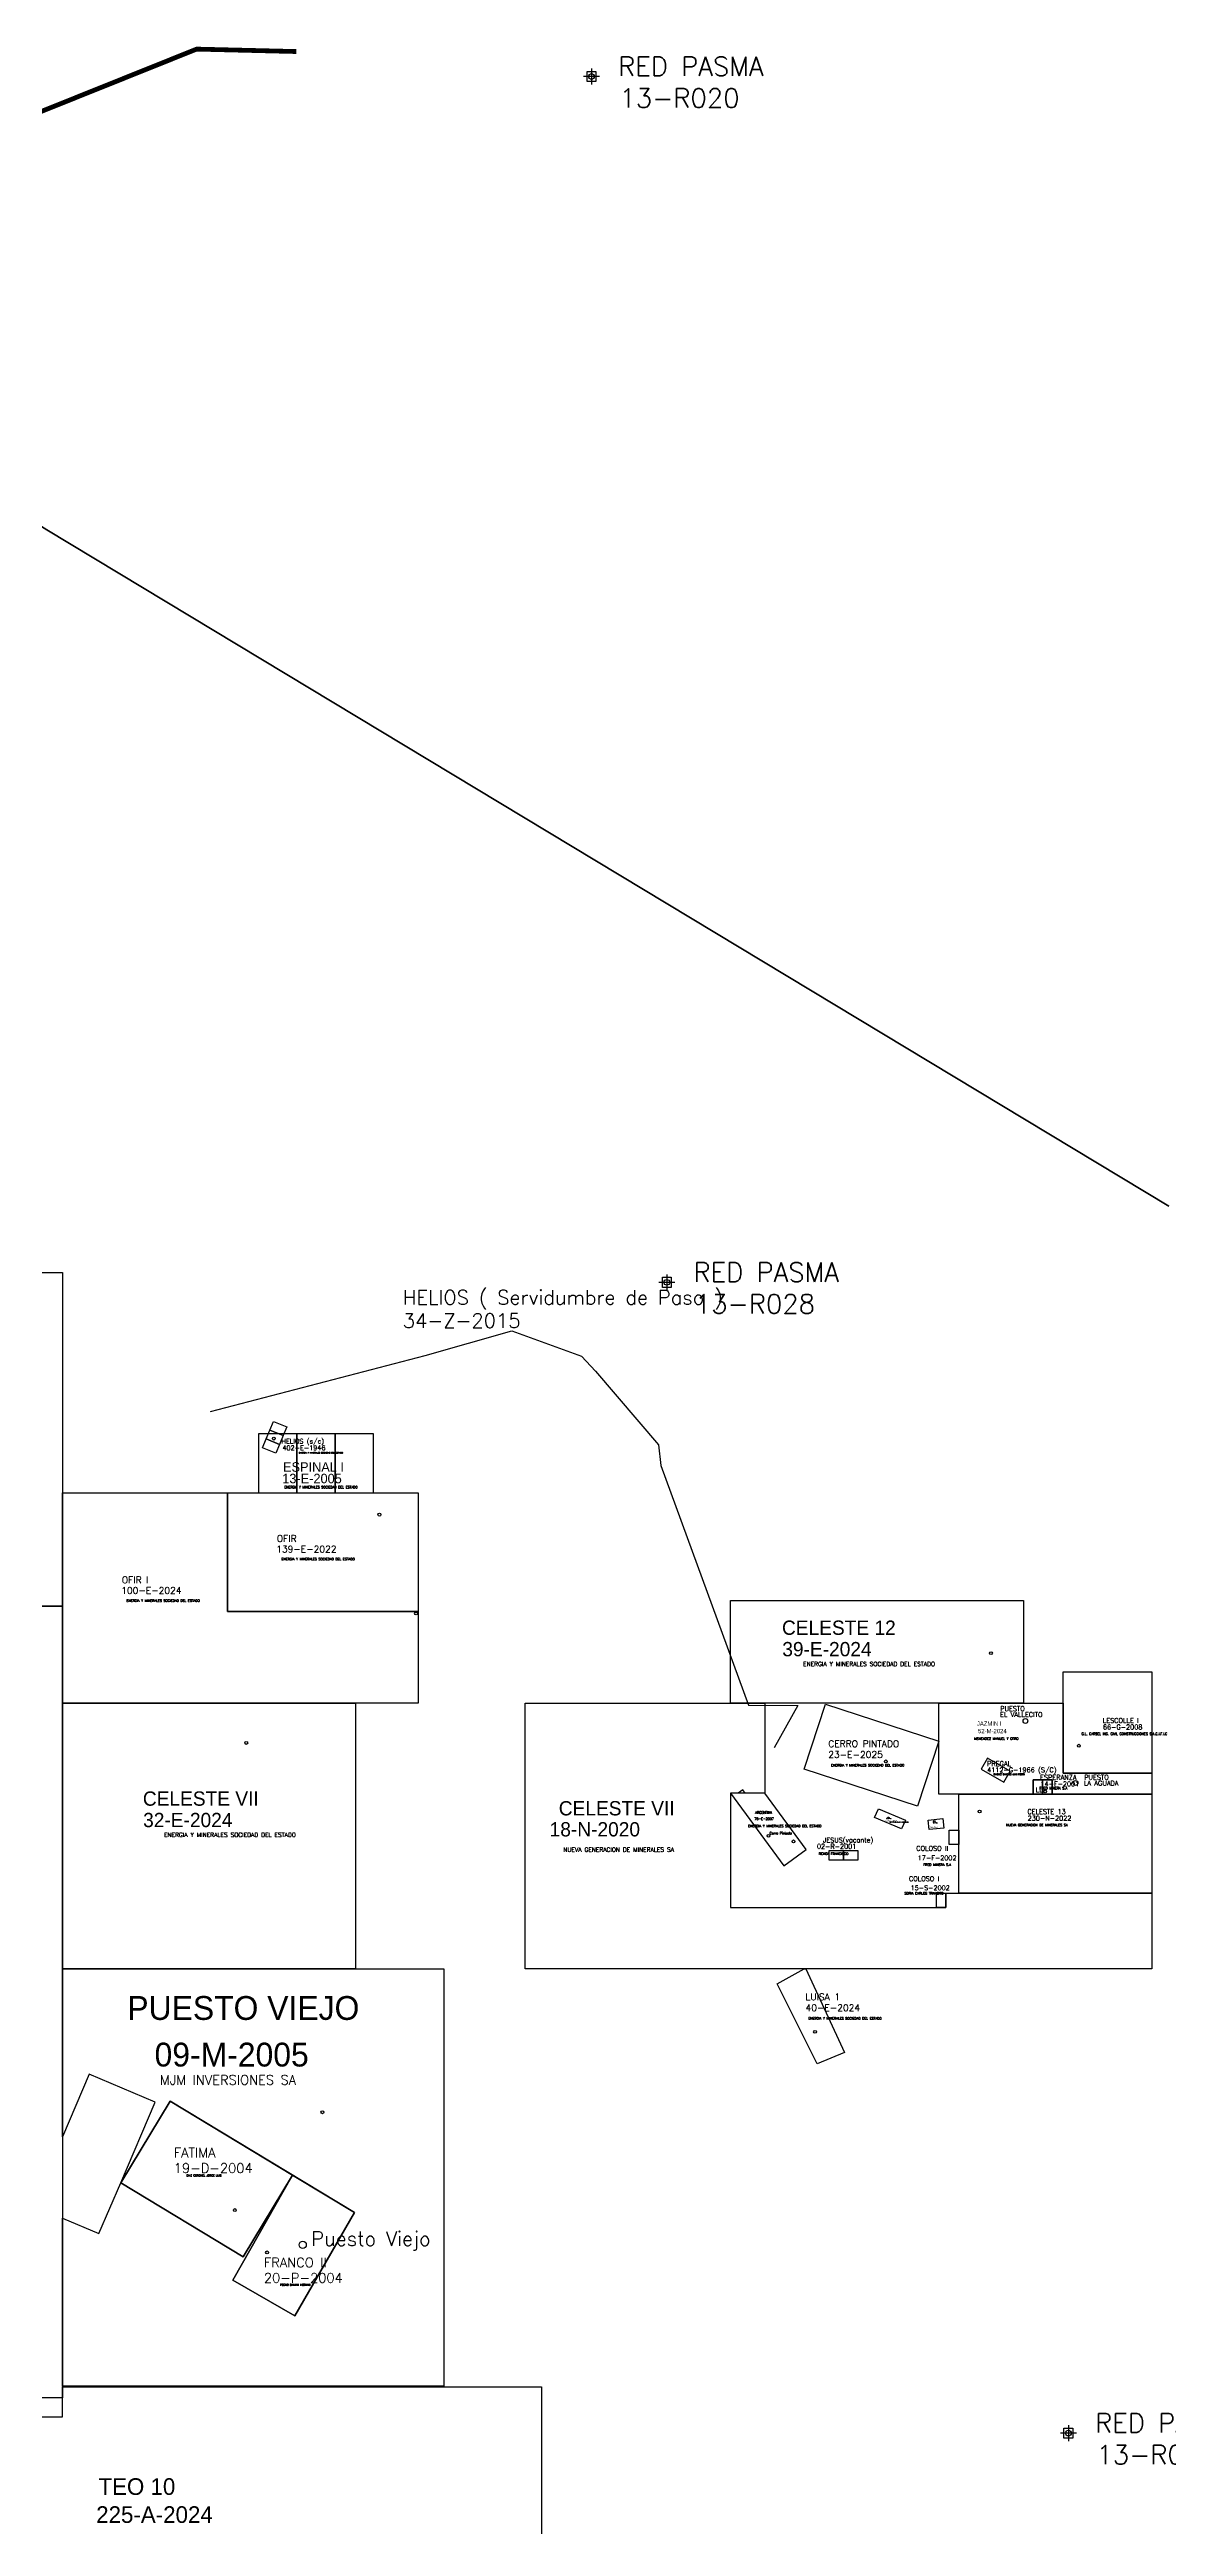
# Model space of a CAD drawing. Header units: metres. Extents: x -4406421 to 6012633, y 6449185 to 13337258.
# Drawn here: x 2552728 to 2576200, y 6779304 to 6831261 of the extents above; entities that cross this region are included whole.
import ezdxf

# ---------------------------------------------------------------- set-up
doc = ezdxf.new("R2010")
doc.units = ezdxf.units.M
doc.header["$LTSCALE"] = 20
doc.header["$MEASUREMENT"] = 0
for name, color, linetype in [('BLOQUE-PASMA', 40, 'CONTINUOUS'), ('CAMINOS', 7, 'CONTINUOUS'), ('CANTERAS', 6, 'CONTINUOUS'), ('CATEOS', 7, 'CONTINUOUS'), ('LIMDEP', 9, 'CONTINUOUS'), ('MANIFEST', 1, 'CONTINUOUS'), ('MANIFEST-TEMP', 3, 'CONTINUOUS'), ('MINAPASMA', 40, 'CONTINUOUS'), ('MINAS', 76, 'CONTINUOUS'), ('P.A.S.M.A puntos', 241, 'CONTINUOUS'), ('PASMA NOMBRE', 40, 'CONTINUOUS'), ('SERVIDUMBRE', 44, 'CONTINUOUS')]:
    doc.layers.add(name, color=color, linetype=linetype)
doc.layers.add('TITULARES', color=7, linetype='CONTINUOUS', true_color=0x04fbc6)
doc.styles.add('ROMANS', font='romans.shx', dxfattribs={"oblique": 1.17516e-08, "height": 3})

msp = doc.modelspace()

# ---------------------------------------------------------------- linework, layer by layer
at = {"layer": 'CAMINOS', "linetype": 'Continuous', "const_width": 100}
msp.add_lwpolyline([(2557906, 6831219), (2555814, 6831270), (2546935, 6827706), (2540576, 6829669), (2536910, 6832923)], dxfattribs=at)
at = {"layer": 'CAMINOS', "linetype": 'Continuous'}
for centre, radius in [((2573200, 6796200), 50), ((2574250, 6794900), 50), ((2567810, 6793792), 30)]:
    msp.add_circle(centre, radius, dxfattribs=at)
at = {"layer": 'CAMINOS', "ltscale": 100}
msp.add_circle((2558040, 6785211), 75, dxfattribs=at)
at = {"layer": 'CANTERAS', "linetype": 'Continuous'}
msp.add_lwpolyline([(2572880, 6795147), (2572405, 6795423), (2572270, 6795191), (2572745, 6794915)], close=True, dxfattribs=at)
at = {"layer": 'CATEOS', "ltscale": 100}
msp.add_lwpolyline([(2562705, 6796574), (2567730, 6796574), (2567731, 6794686), (2567318, 6794687), (2567268, 6794755), (2567172, 6794688), (2567012, 6794688), (2567012, 6792286), (2571532, 6792286), (2571532, 6792586), (2575853, 6792586), (2575853, 6791000), (2562705, 6791000)], close=True, dxfattribs=at)
at = {"layer": 'CATEOS', "color": 0, "ltscale": 100}
for points in [[(2571380, 6796574), (2573993, 6796574), (2573993, 6795103), (2575853, 6795103), (2575853, 6794668), (2573759, 6794668), (2573759, 6794968), (2573359, 6794968), (2573359, 6794668), (2571380, 6794668)], [(2547049, 6776234), (2547049, 6777603), (2547058, 6777603), (2547058, 6781603), (2553000, 6781603), (2553000, 6782235), (2563049, 6782235), (2563049, 6776234)]]:
    msp.add_lwpolyline(points, close=True, dxfattribs=at)
at = {"layer": 'LIMDEP', "linetype": 'Continuous'}
for points in [[(2576205, 6806999), (2552669, 6821184), (2497152, 6855817)], [(2497152, 6855817), (2552669, 6821184), (2576205, 6806999)]]:
    msp.add_lwpolyline(points, dxfattribs=at)
at = {"layer": 'MANIFEST', "ltscale": 100}
for points in [[(2553000, 6805610), (2553000, 6798610), (2546000, 6798610), (2546000, 6805610)], [(2560464, 6800983), (2560464, 6798500), (2556464, 6798500), (2556464, 6800983)], [(2550000, 6798610), (2553000, 6798610), (2553000, 6782000), (2550000, 6782000)], [(2573993, 6797230), (2575853, 6797230), (2575853, 6795103), (2573993, 6795103)], [(2567731, 6794686), (2567730, 6794686), (2567332, 6794686), (2567332, 6794687), (2567012, 6794688), (2568132, 6793159), (2568600, 6793502)], [(2571802, 6794668), (2575853, 6794668), (2575853, 6792586), (2571802, 6792586)], [(2553000, 6787474), (2553000, 6791000), (2561000, 6791000), (2561000, 6782250), (2553000, 6782250), (2553000, 6785772), (2553765, 6785446), (2554221, 6786514), (2556788, 6784961), (2557824, 6786673), (2556574, 6784472), (2557873, 6783722), (2559123, 6785887), (2555257, 6788226), (2554221, 6786514), (2554943, 6788205), (2553563, 6788794)], [(2555257, 6788226), (2557824, 6786673), (2556788, 6784961), (2554221, 6786514)], [(2557824, 6786673), (2559123, 6785887), (2557873, 6783722), (2556574, 6784472)]]:
    msp.add_lwpolyline(points, close=True, dxfattribs=at)
at = {"layer": 'MANIFEST', "color": 1, "ltscale": 100}
for points in [[(2553000, 6800983), (2556464, 6800983), (2556464, 6798500), (2560464, 6798500), (2560464, 6796574), (2553000, 6796574)], [(2567012, 6798727), (2573162, 6798727), (2573162, 6796574), (2567012, 6796574)], [(2553000, 6791000), (2553000, 6796574), (2559149, 6796574), (2559149, 6791000)], [(2568560, 6795192), (2569004, 6796551), (2571380, 6795774), (2570936, 6794415)], [(2567993, 6790684), (2568561, 6791000), (2568591, 6791000), (2569407, 6789244), (2568834, 6789010)]]:
    msp.add_lwpolyline(points, close=True, dxfattribs=at)
at = {"layer": 'MANIFEST', "ltscale": 100}
for points in [[(2568304, 6793675, -1), (2568364, 6793675, -1)], [(2568364, 6793675, -1), (2568304, 6793675, -1)], [(2557322, 6785054, -1), (2557262, 6785054, -1)]]:
    msp.add_lwpolyline(points, format="xyb", close=True, dxfattribs=at)
for centre in [(2559648, 6800528), (2574321, 6795681), (2572239, 6794301), (2568334, 6793675), (2568787, 6789681), (2556616, 6785941)]:
    msp.add_circle(centre, 30, dxfattribs=at)
at = {"layer": 'MANIFEST', "color": 1, "ltscale": 100}
for centre in [(2560417, 6798454), (2572476, 6797622), (2556855, 6795739), (2570270, 6795352), (2558452, 6787992)]:
    msp.add_circle(centre, 30, dxfattribs=at)
at = {"layer": 'MANIFEST-TEMP', "color": 0, "ltscale": 100}
msp.add_lwpolyline([(2567840, 6793792, -1), (2567780, 6793792, -1)], format="xyb", close=True, dxfattribs=at)
at = {"layer": 'MINAPASMA'}
for p, q in [((2570036, 6794175), (2570119, 6794357)), ((2570601, 6793941), (2570036, 6794175)), ((2570119, 6794357), (2570684, 6794123)), ((2570684, 6794123), (2570601, 6793941)), ((2571160, 6794122), (2571468, 6794153)), ((2571179, 6793923), (2571160, 6794122)), ((2571488, 6793954), (2571179, 6793923)), ((2571468, 6794153), (2571488, 6793954))]:
    msp.add_line(p, q, dxfattribs=at)
at = {"layer": 'MINAS', "ltscale": 100}
for points in [[(2557110, 6800983), (2557915, 6800983), (2557915, 6802226), (2557110, 6802226)], [(2557915, 6800983), (2558719, 6800983), (2558719, 6802226), (2557915, 6802226)], [(2558719, 6800983), (2559524, 6800983), (2559524, 6802226), (2558719, 6802226)], [(2573359, 6794968), (2573559, 6794968), (2573559, 6794668), (2573359, 6794668)], [(2573559, 6794968), (2573759, 6794968), (2573759, 6794668), (2573559, 6794668)], [(2571602, 6793911), (2571802, 6793911), (2571802, 6793611), (2571602, 6793611)], [(2569085, 6793282), (2569085, 6793482), (2569385, 6793482), (2569385, 6793282)], [(2569385, 6793282), (2569385, 6793482), (2569685, 6793482), (2569685, 6793282)], [(2571332, 6792586), (2571532, 6792586), (2571532, 6792286), (2571332, 6792286)]]:
    msp.add_lwpolyline(points, close=True, dxfattribs=at)
at = {"layer": 'MINAS', "linetype": 'Continuous'}
for points in [[(2557273, 6802116), (2557349, 6802301), (2557626, 6802186), (2557550, 6802001)], [(2557349, 6802301), (2557426, 6802485), (2557703, 6802371), (2557626, 6802186)], [(2557196, 6801931), (2557273, 6802116), (2557550, 6802001), (2557473, 6801816)]]:
    msp.add_lwpolyline(points, close=True, dxfattribs=at)
msp.add_circle((2557432, 6802123), 30, dxfattribs=at)
at = {"layer": 'MINAS', "ltscale": 100}
msp.add_circle((2573614, 6794721), 30, dxfattribs=at)
at = {"layer": 'P.A.S.M.A puntos', "ltscale": 100}
for p, q in [((2564096, 6830864), (2564096, 6830527)), ((2564096, 6830864), (2564096, 6830527)), ((2564265, 6830696), (2563927, 6830696)), ((2564265, 6830696), (2563927, 6830696)), ((2565846, 6805401), (2565508, 6805401)), ((2565846, 6805401), (2565508, 6805401)), ((2565677, 6805569), (2565677, 6805232)), ((2565677, 6805569), (2565677, 6805232)), ((2574101, 6781431), (2574101, 6781094)), ((2574101, 6781431), (2574101, 6781094)), ((2574270, 6781262), (2573932, 6781262)), ((2574270, 6781262), (2573932, 6781262))]:
    msp.add_line(p, q, dxfattribs=at)
for points in [[(2564003, 6830802), (2564189, 6830802), (2564189, 6830589), (2564003, 6830589)], [(2564003, 6830802), (2564189, 6830802), (2564189, 6830589), (2564003, 6830589)], [(2565584, 6805507), (2565770, 6805507), (2565770, 6805294), (2565584, 6805294)], [(2565584, 6805507), (2565770, 6805507), (2565770, 6805294), (2565584, 6805294)], [(2574008, 6781368), (2574194, 6781368), (2574194, 6781156), (2574008, 6781156)], [(2574008, 6781368), (2574194, 6781368), (2574194, 6781156), (2574008, 6781156)]]:
    msp.add_lwpolyline(points, close=True, dxfattribs=at)
for centre in [(2564096, 6830696), (2564096, 6830696), (2565677, 6805401), (2565677, 6805401), (2574101, 6781262), (2574101, 6781262)]:
    msp.add_circle(centre, 60, dxfattribs=at)
at = {"layer": 'SERVIDUMBRE', "linetype": 'Continuous', "lineweight": 30}
msp.add_lwpolyline([(2556104, 6802689), (2560608, 6803867), (2562426, 6804381), (2563886, 6803850), (2564184, 6803540), (2565501, 6801993), (2565553, 6801562), (2567393, 6796533), (2568422, 6796527), (2567929, 6795637)], dxfattribs=at)

# ---------------------------------------------------------------- texts
at = {"layer": 'BLOQUE-PASMA', "ltscale": 100}
for tag, p, s in [('8985-C-1984', (2570262, 6794096), 'COMPAÑIA GENERAL DE MINERALES SRL'), ('985-F-53', (2571193, 6793953), 'FABRICA ARGENTINA DE PORCELANAS ARMANINO SA')]:
    msp.add_attdef(tag, p, s, height=30, dxfattribs=at)
at = {"layer": 'CAMINOS', "linetype": 'Continuous', "style": 'ROMANS', "oblique": 0}
for s, height, p in [('PUESTO', 100, (2572671, 6796408)), ('EL VALLECITO', 100, (2572666, 6796284)), ('LA AGUADA', 100, (2574427, 6794845)), ('PUESTO', 100, (2574432, 6794969)), ('Puesto Viejo', 300, (2558217, 6785190))]:
    msp.add_text(s, height=height, dxfattribs=at).set_placement(p)
at = {"layer": 'CAMINOS', "style": 'ROMANS'}
msp.add_text('Cerro Pintado', height=50, dxfattribs=at).set_placement((2567833, 6793822))
at = {"layer": 'CANTERAS', "linetype": 'Continuous', "style": 'ROMANS', "oblique": 0}
for s, height, p in [('4112-G-1966 (S/C)', 100, (2572396, 6795123)), ('PREGAL', 100, (2572396, 6795254)), ('GIMENEZ SANCHES JUAN PEDRO', 30, (2572533, 6795067))]:
    msp.add_text(s, height=height, dxfattribs=at).set_placement(p)
at = {"layer": 'CATEOS'}
for s, height, p in [('JAZMIN I', 90, (2572181, 6796100)), ('52-M-2024', 90, (2572205, 6795944)), ('CELESTE VII', 300, (2563410, 6794219)), ('18-N-2020', 300, (2563219, 6793778)), ('TEO 10', 350, (2553754, 6779966)), ('225-A-2024', 350, (2553707, 6779378))]:
    msp.add_text(s, height=height, dxfattribs=at).set_placement(p)
at = {"layer": 'MANIFEST', "style": 'ROMANS'}
for s, height, p in [('OFIR', 140, (2557496, 6799958)), ('139-E-2022', 140, (2557483, 6799736)), ('OFIR I', 140, (2554245, 6799088)), ('100-E-2024', 140, (2554232, 6798867)), ('LESCOLLE I', 100, (2574821, 6796160)), ('66-G-2008', 100, (2574825, 6796023)), ('CERRO PINTADO', 140, (2569063, 6795653)), ('23-E-2025', 140, (2569063, 6795426)), ('76-E-2007', 50, (2567513, 6794123)), ('ARGENTINA', 50, (2567530, 6794255)), ('CELESTE 13', 100, (2573241, 6794248)), ('230-N-2022', 100, (2573246, 6794110)), ('LUISA 1', 140, (2568586, 6790341)), ('40-E-2024', 140, (2568586, 6790115))]:
    msp.add_text(s, height=height, dxfattribs=at).set_placement(p)
at = {"layer": 'MANIFEST'}
for s, p in [('CELESTE 12', (2568093, 6798007)), ('39-E-2024', (2568099, 6797557)), ('CELESTE VII', (2554686, 6794422)), ('32-E-2024', (2554692, 6793973))]:
    msp.add_text(s, height=300, dxfattribs=at).set_placement(p)
at = {"layer": 'MANIFEST', "color": 1}
for s, p in [('PUESTO VIEJO', (2554360, 6789930)), ('09-M-2005', (2554932, 6788952))]:
    msp.add_text(s, height=500, dxfattribs=at).set_placement(p)
at = {"layer": 'MANIFEST', "linetype": 'Continuous', "style": 'ROMANS', "oblique": 0}
for s, p in [('FATIMA', (2555334, 6787046)), ('19-D-2004', (2555334, 6786722)), ('20-P-2004', (2557225, 6784417)), ('FRANCO II', (2557225, 6784740))]:
    msp.add_text(s, height=200, dxfattribs=at).set_placement(p)
at = {"layer": 'MINAS', "style": 'ROMANS'}
for s, height, p in [('HELIOS (s/c)', 100, (2557592, 6802018)), ('402-E-1946', 100, (2557613, 6801879)), ('ENERGIA Y MINERALES SOCIEDAD DEL ESTADO', 30, (2557960, 6801812)), ('ESPERANZA', 100, (2573508, 6794968)), ('FRED MINERA S.A', 50, (2573496, 6794766)), ('14-F-2001', 100, (2573513, 6794830)), ('02-R-2001', 100, (2568825, 6793520)), ('RENGA FRANCISCO', 50, (2568867, 6793390)), ('JESUS(vacante)', 100, (2568953, 6793652)), ('COLOSO II', 100, (2570910, 6793477)), ('17-F-2002', 100, (2570940, 6793278)), ('FRED MINERA S.A', 50, (2571057, 6793161)), ('SORIA CARLOS TRANSITO', 50, (2570660, 6792559))]:
    msp.add_text(s, height=height, dxfattribs=at).set_placement(p)
at = {"layer": 'MINAS'}
for s, p in [('13-E-2005', (2557610, 6801186)), ('ESPINAL I ', (2557626, 6801428))]:
    msp.add_text(s, height=200, dxfattribs=at).set_placement(p)
at = {"layer": 'MINAS', "linetype": 'Continuous', "style": 'ROMANS', "oblique": 0}
for s, p in [('LL', (2573416, 6794708)), ('COLOSO I', (2570756, 6792841)), ('15-S-2002', (2570790, 6792650))]:
    msp.add_text(s, height=100, dxfattribs=at).set_placement(p)
at = {"layer": 'P.A.S.M.A puntos', "linetype": 'Continuous', "style": 'ROMANS', "oblique": 0}
for s, p in [('RED PASMA', (2564657, 6830709)), ('RED PASMA', (2564657, 6830709)), ('13-R020', (2564683, 6830043)), ('13-R020', (2564683, 6830043)), ('RED PASMA', (2566238, 6805414)), ('RED PASMA', (2566238, 6805414)), ('13-R028', (2566265, 6804748)), ('13-R028', (2566265, 6804748)), ('RED PASMA', (2574662, 6781276)), ('RED PASMA', (2574662, 6781276)), ('13-R039', (2574689, 6780609)), ('13-R039', (2574689, 6780609))]:
    msp.add_text(s, height=400, dxfattribs=at).set_placement(p)
at = {"layer": 'PASMA NOMBRE', "color": 160, "linetype": 'Continuous', "style": 'ROMANS'}
for s, p in [('8985-C-1984', (2570283, 6794147)), ('MARISEL', (2570298, 6794175)), ('985-F-1953', (2571263, 6794058)), ('JORGE I', (2571264, 6794093))]:
    msp.add_text(s, height=10, dxfattribs=at).set_placement(p)
at = {"layer": 'SERVIDUMBRE', "linetype": 'Continuous', "style": 'ROMANS', "oblique": 0}
for s, p in [('HELIOS ( Servidumbre de Paso )', (2560139, 6804934)), ('34-Z-2015', (2560139, 6804448))]:
    msp.add_text(s, height=300, dxfattribs=at).set_placement(p)
at = {"layer": 'TITULARES', "color": 76, "linetype": 'Continuous', "style": 'ROMANS'}
msp.add_text('ENERGIA Y MINERALES SOCIEDAD DEL ESTADO', height=50, dxfattribs=at).set_placement((2557653, 6801080))
at = {"layer": 'TITULARES', "color": 160, "linetype": 'Continuous', "style": 'ROMANS'}
for s, height, p in [('ENERGIA Y MINERALES SOCIEDAD DEL ESTADO', 50, (2557594, 6799571)), ('ENERGIA Y MINERALES SOCIEDAD DEL ESTADO', 50, (2554343, 6798701)), ('ENERGIA Y MINERALES SOCIEDAD DEL ESTADO', 90, (2568537, 6797351)), ('MENENDEZ MANUEL Y OTRO', 50, (2572121, 6795807)), ('G.L. CARBEL ING. CIVIL CONSTRUCCIONES S.A.C.I.F.I.C', 50, (2574377, 6795906)), ('ENERGIA Y MINERALES SOCIEDAD DEL ESTADO', 50, (2569122, 6795247)), ('ENERGIA Y MINERALES SOCIEDAD DEL ESTADO', 50, (2567383, 6793973)), ('COMPAÑIA GENERAL DE MINERALES SRL', 15, (2570350, 6794070)), ('NUEVA GENERACION DE MINERALES SA', 50, (2572797, 6793993)), ('ENERGIA Y MINERALES SOCIEDAD DEL ESTADO', 90, (2555130, 6793767)), ('NUEVA GENERACION DE MINERALES SA', 90, (2563506, 6793458)), ('ENERGIA Y MINERALES SOCIEDAD DEL ESTADO', 50, (2568645, 6789936)), ('MJM INVERSIONES SA', 200, (2555045, 6788571)), ('DIAZ CORONEL JORGE LUIS', 40, (2555604, 6786646)), ('PEGNO DAMIAN HERNAN', 40, (2557563, 6784354))]:
    msp.add_text(s, height=height, dxfattribs=at).set_placement(p)

doc.saveas('drawing.dxf')
